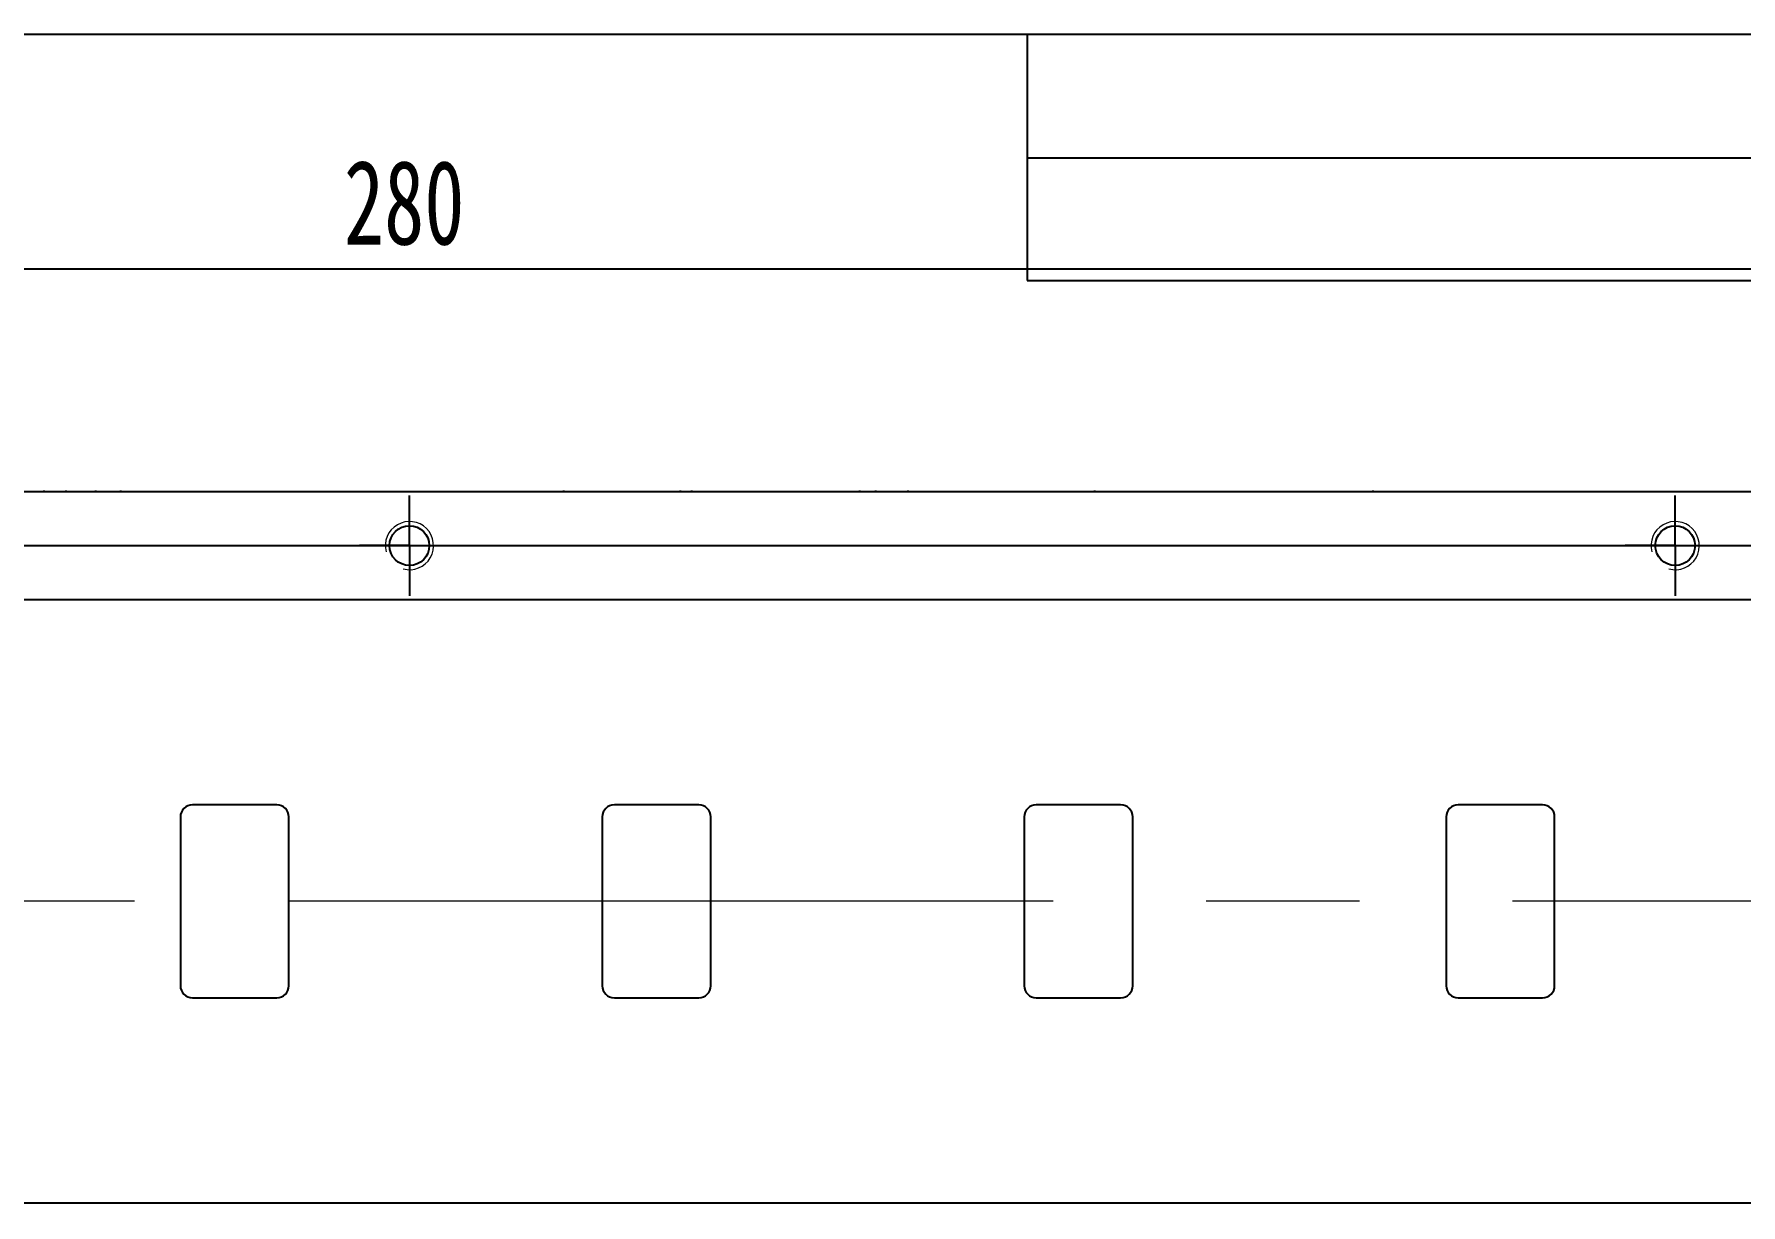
# Model space of a CAD drawing. Header units: millimetres. Extents: x 2 to 292, y 3 to 207.
# Drawn here: x 106 to 176.8, y 158 to 206.6 of the extents above; entities that cross this region are included whole.
import ezdxf

# ---------------------------------------------------------------- set-up
doc = ezdxf.new("R2010")
doc.units = ezdxf.units.MM
doc.linetypes.add('CENTERX2', pattern=[20.32, 12.7, -2.54, 2.54, -2.54])
doc.layers.add('图层7', color=7, linetype='Continuous')
doc.layers.add('图框', color=7, linetype='Continuous')
doc.layers.add('粗实线', color=7, linetype='Continuous', lineweight=25)
doc.styles.add('SLDTEXTSTYLE2', font='TXT', dxfattribs={"width": 0.7})
doc.dimstyles.new('SLDDIMSTYLE3', dxfattribs={"dimtxt": 3.5, "dimasz": 4.08, "dimexe": 0, "dimexo": 0.0625, "dimgap": 0.875, "dimtad": 2, "dimlfac": 2, "dimrnd": 1e-09, "dimzin": 12, "dimdsep": 46, "dimtxsty": 'SLDTEXTSTYLE2', "dimsah": 1, "dimcen": 0.09, "dimadec": 0, "dimazin": 3, "dimtfac": 1, "dimtofl": 0, "dimtmove": 0, "dimatfit": 3, "dimfxl": 0, "dimfrac": 2, "dimtolj": 1, "dimtzin": 12, "dimarcsym": 0})

# ---------------------------------------------------------------- blocks, each defined once
blk = doc.blocks.new('_D_33')
at = {"layer": '图框'}
for p, q in [((72.658, 185.359), (216.083, 185.359)), ((214.083, 185.359), (214.083, 155.859)), ((72.658, 155.859), (216.083, 155.859))]:
    blk.add_line(p, q, dxfattribs=at)
for points in [[(214.083, 185.359), (213.575, 181.279), (214.591, 181.279)], [(214.083, 155.859), (214.591, 159.939), (213.575, 159.939)]]:
    blk.add_solid(points, dxfattribs=at)
at = {"layer": '图框', "insert": (209.571, 169.882), "char_height": 3.5, "attachment_point": 1, "rotation": 90, "style": 'SLDTEXTSTYLE2'}
blk.add_mtext('59', dxfattribs=at)
blk = doc.blocks.new('_D_36')
at = {"layer": '图框'}
for p, q in [((53.083, 183.359), (53.083, 198.836)), ((193.083, 183.359), (193.083, 198.836)), ((53.083, 196.836), (193.083, 196.836))]:
    blk.add_line(p, q, dxfattribs=at)
for points in [[(53.083, 196.836), (57.163, 196.328), (57.163, 197.344)], [(193.083, 196.836), (189.003, 197.344), (189.003, 196.328)]]:
    blk.add_solid(points, dxfattribs=at)
at = {"layer": '图框', "insert": (118.866, 201.347), "char_height": 3.5, "attachment_point": 1, "style": 'SLDTEXTSTYLE2'}
blk.add_mtext('280', dxfattribs=at)
blk = doc.blocks.new('SW_CENTERMARKSYMBOL_1')
at = {"layer": '图框', "color": 0}
for p, q in [((0, 1.25), (0, 2.075)), ((0, 0), (0, 1.25)), ((-1.25, 0), (-2.075, 0)), ((0, 0), (-1.25, 0)), ((0, 0), (0, -1.25)), ((0, 0), (1.25, 0)), ((1.25, 0), (2.075, 0)), ((0, -1.25), (0, -2.075))]:
    blk.add_line(p, q, dxfattribs=at)
blk = doc.blocks.new('SW_CENTERMARKSYMBOL_3')
at = {"layer": '图框', "color": 0}
for p, q in [((0, 1.25), (0, 2.075)), ((0, 0), (0, 1.25)), ((-1.25, 0), (-2.075, 0)), ((0, 0), (-1.25, 0)), ((0, 0), (0, -1.25)), ((0, 0), (1.25, 0)), ((1.25, 0), (2.075, 0)), ((0, -1.25), (0, -2.075))]:
    blk.add_line(p, q, dxfattribs=at)

msp = doc.modelspace()

# ---------------------------------------------------------------- linework, layer by layer
at = {"color": 7, "linetype": 'Continuous', "lineweight": 25}
for p, q in [((53.29018485, 187.60943757), (197.58308333, 187.60943757)), ((106.41507272, 187.64068717), (106.41507272, 187.60943757)), ((107.34538388, 187.60943757), (107.34538388, 187.64068717)), ((108.56196963, 187.64068717), (108.56196963, 187.60943757)), ((109.59543594, 187.64068717), (109.59543594, 187.60943757)), ((127.97068924, 187.64068717), (127.97068924, 187.60943757)), ((127.97072603, 187.64068717), (127.97072603, 187.60943757)), ((132.8119424, 187.64068717), (132.8119424, 187.60943757)), ((132.81197873, 187.64068717), (132.81197873, 187.60943757)), ((133.30116895, 187.60943757), (133.30116895, 187.64068717)), ((140.24428864, 187.64068717), (140.24428864, 187.60943757)), ((140.24432403, 187.64068717), (140.24432403, 187.60943757)), ((140.91553193, 187.64068717), (140.91553193, 187.60943757)), ((142.27397208, 187.60943757), (142.27397208, 187.64068717)), ((149.99498081, 187.64068717), (149.99498081, 187.60943757)), ((149.99501806, 187.64068717), (149.99501806, 187.60943757)), ((161.55480248, 187.60943757), (161.55480248, 187.64068717)), ((191.83308285, 183.10943683), (54.33307987, 183.10943683)), ((116.08308115, 174.60943683), (112.5830815, 174.60943683)), ((133.58308122, 174.60943683), (130.08308158, 174.60943683)), ((151.08308223, 174.60943683), (147.58308072, 174.60943683)), ((168.58308044, 174.60943683), (165.0830808, 174.60943683)), ((112.08308142, 174.10943675), (112.08308142, 167.10943654)), ((116.58308123, 167.10943654), (116.58308123, 174.10943675)), ((129.5830815, 174.10943675), (129.5830815, 167.10943654)), ((134.0830813, 167.10943654), (134.0830813, 174.10943675)), ((147.08308157, 174.10943675), (147.08308157, 167.10943654)), ((151.58308138, 167.10943654), (151.58308138, 174.10943675)), ((164.58307978, 174.10943675), (164.58307978, 167.10943654)), ((169.08308145, 167.10943654), (169.08308145, 174.10943675)), ((112.5830815, 166.60943645), (116.08308115, 166.60943645)), ((130.08308158, 166.60943645), (133.58308122, 166.60943645)), ((147.58308072, 166.60943645), (151.08308223, 166.60943645)), ((165.0830808, 166.60943645), (168.58308044, 166.60943645)), ((54.33307987, 158.10943646), (191.83308285, 158.10943646))]:
    msp.add_line(p, q, dxfattribs=at)
for centre in [(121.58308136, 185.35943664), (174.08308136, 185.35943664)]:
    msp.add_circle(centre, 0.825, dxfattribs=at)
at = {"color": 7, "linetype": 'Continuous', "lineweight": 18}
for centre in [(121.58308136, 185.35943664), (174.08308136, 185.35943664)]:
    msp.add_arc(centre, 1, 255, 195, dxfattribs=at)
at = {"color": 7, "linetype": 'Continuous', "lineweight": 25}
for centre, start, end in [((112.58308136, 174.10943664), 90, 180), ((116.08308136, 174.10943664), 0, 90), ((130.08308136, 174.10943664), 90, 180), ((133.58308136, 174.10943664), 0, 90), ((147.58308136, 174.10943664), 90, 180), ((151.08308136, 174.10943664), 0, 90), ((165.08308136, 174.10943664), 90, 180), ((168.58308136, 174.10943664), 0, 90), ((112.58308136, 167.10943664), 180, 270), ((116.08308136, 167.10943664), 270, 0), ((130.08308136, 167.10943664), 180, 270), ((133.58308136, 167.10943664), 270, 0), ((147.58308136, 167.10943664), 180, 270), ((151.08308136, 167.10943664), 270, 0), ((165.08308136, 167.10943664), 180, 270), ((168.58308136, 167.10943664), 270, 0)]:
    msp.add_arc(centre, 0.5, start, end, dxfattribs=at)
at = {"layer": '图层7', "color": 5}
for p, q in [((147.20335433, 206.5709215), (147.20335433, 196.35433538)), ((147.20335433, 201.44208283), (292.20335529, 201.44208283)), ((147.20335433, 196.35433538), (292.20335529, 196.35433538))]:
    msp.add_line(p, q, dxfattribs=at)
at = {"layer": '图框', "linetype": 'CENTERX2', "lineweight": 18, "ltscale": 2.5}
msp.add_line((199.08308136, 170.60943664), (46.21146889, 170.60943664), dxfattribs=at)
at = {"layer": '粗实线', "color": 5}
msp.add_line((2.20335337, 206.5709215), (292.20335529, 206.5709215), dxfattribs=at)

# ---------------------------------------------------------------- block references
at = {"layer": '图框'}
for name, p in [('SW_CENTERMARKSYMBOL_1', (121.58308136, 185.35943664)), ('SW_CENTERMARKSYMBOL_3', (174.08308136, 185.35943664))]:
    msp.add_blockref(name, p, dxfattribs=at)

# ---------------------------------------------------------------- dimensions: what is measured, and where the dimension line sits
for base, p1, p2, angle, picture, middle in [((193.08308136, 196.83566869), (53.08308136, 181.85943664), (193.08308136, 181.85943664), 0, '_D_36', (121.16732261, 196.83566869)), ((214.08308136, 155.85943664), (71.15808136, 185.35943664), (71.15808136, 155.85943664), 90, '_D_33', (214.08308136, 171.41613653))]:
    dim = msp.add_linear_dim(base=base, p1=p1, p2=p2, angle=angle, dimstyle='SLDDIMSTYLE3', dxfattribs=at)
    dim.commit()
    dim.dimension.update_dxf_attribs({"geometry": picture, "text_midpoint": middle, "dimtype": 160})

doc.saveas('drawing.dxf')
